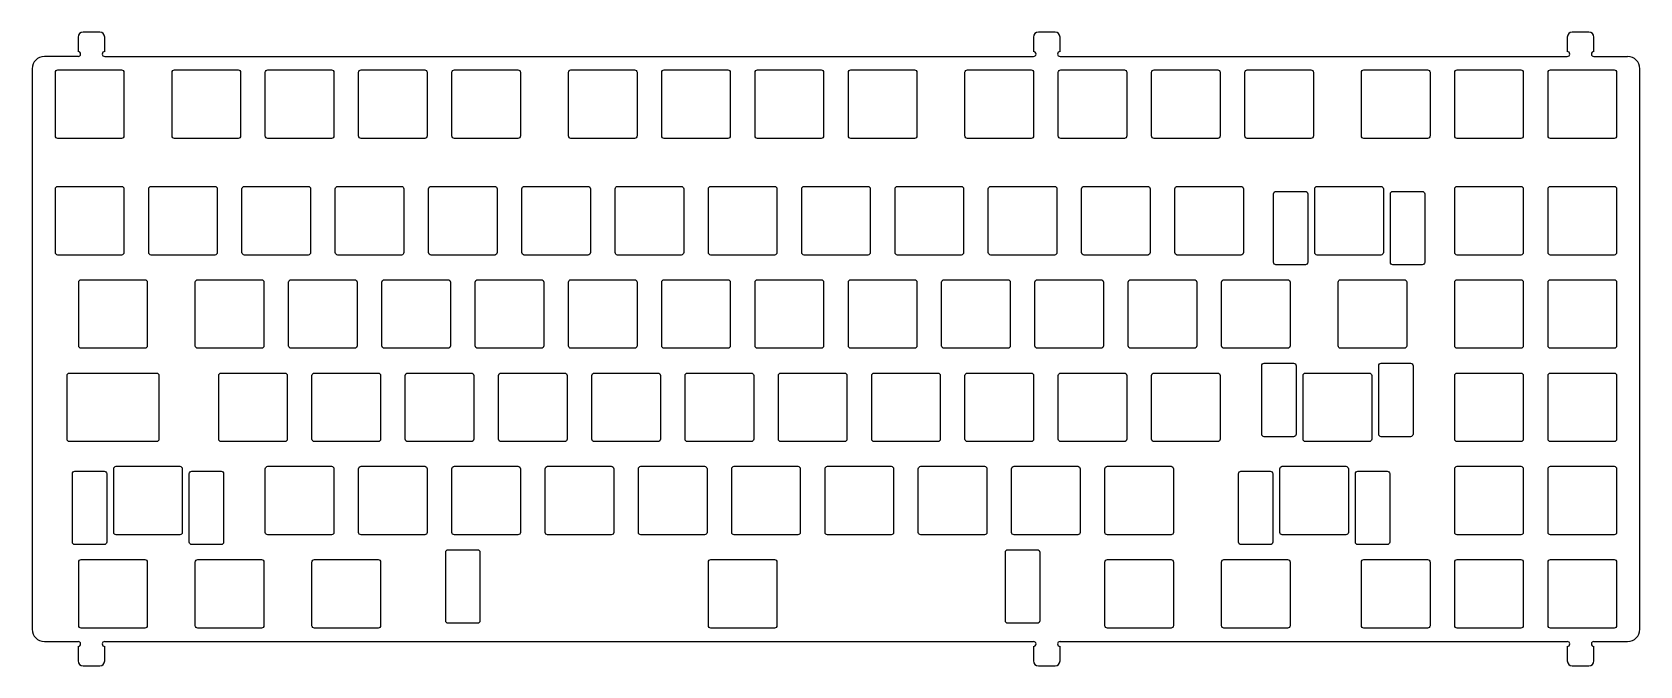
# Model space of a CAD drawing. Header units: millimetres. Extents: x 0 to 328, y -3 to 126.
import ezdxf

# ---------------------------------------------------------------- set-up
doc = ezdxf.new("R2010")
doc.units = ezdxf.units.MM
doc.header["$MEASUREMENT"] = 0

msp = doc.modelspace()

# ---------------------------------------------------------------- linework, layer by layer
for p, q in [((9.24, 125.06), (9.24, 122.09)), ((13.65, 126.06), (10.24, 126.06)), ((14.65, 122.09), (14.65, 125.06)), ((204.33, 125.06), (204.33, 122.09)), ((208.74, 126.06), (205.33, 126.06)), ((209.74, 122.09), (209.74, 125.06)), ((313.33, 125.06), (313.33, 122.09)), ((317.74, 126.06), (314.33, 126.06)), ((318.74, 122.09), (318.74, 125.06)), ((-0.16, 118.59), (-0.16, 4.12)), ((9.24, 121.09), (2.34, 121.09)), ((328.14, 4.12), (328.14, 118.59)), ((2.34, 1.62), (9.24, 1.62)), ((9.24, 0.62), (9.24, -2.35)), ((14.65, -2.35), (14.65, 0.62)), ((204.33, 0.62), (204.33, -2.35)), ((209.74, -2.35), (209.74, 0.62)), ((313.33, 0.62), (313.33, -2.35)), ((318.74, -2.35), (318.74, 0.62)), ((10.24, -3.35), (13.65, -3.35)), ((205.33, -3.35), (208.74, -3.35)), ((314.33, -3.35), (317.74, -3.35))]:
    msp.add_line(p, q)
at = {"linetype": 'Continuous'}
for p, q in [((14.65, 121.09), (204.33, 121.09)), ((209.74, 121.09), (313.33, 121.09)), ((318.74, 121.09), (325.64, 121.09)), ((14.65, 1.62), (204.33, 1.62)), ((209.74, 1.62), (313.33, 1.62)), ((318.74, 1.62), (325.64, 1.62))]:
    msp.add_line(p, q, dxfattribs=at)
for points in [[(5.09, 118.36), (18.09, 118.36, -0.414214), (18.59, 117.86), (18.59, 104.86, -0.414214), (18.09, 104.36), (5.09, 104.36, -0.414214), (4.59, 104.86), (4.59, 117.86, -0.414214)], [(28.9, 118.36), (41.9, 118.36, -0.414214), (42.4, 117.86), (42.4, 104.86, -0.414214), (41.9, 104.36), (28.9, 104.36, -0.414214), (28.4, 104.86), (28.4, 117.86, -0.414214)], [(47.95, 118.36), (60.95, 118.36, -0.414214), (61.45, 117.86), (61.45, 104.86, -0.414214), (60.95, 104.36), (47.95, 104.36, -0.414214), (47.45, 104.86), (47.45, 117.86, -0.414214)], [(67, 118.36), (80, 118.36, -0.414214), (80.5, 117.86), (80.5, 104.86, -0.414214), (80, 104.36), (67, 104.36, -0.414214), (66.5, 104.86), (66.5, 117.86, -0.414214)], [(86.05, 118.36), (99.05, 118.36, -0.414214), (99.55, 117.86), (99.55, 104.86, -0.414214), (99.05, 104.36), (86.05, 104.36, -0.414214), (85.55, 104.86), (85.55, 117.86, -0.414214)], [(109.86, 118.36), (122.86, 118.36, -0.414214), (123.36, 117.86), (123.36, 104.86, -0.414214), (122.86, 104.36), (109.86, 104.36, -0.414214), (109.36, 104.86), (109.36, 117.86, -0.414214)], [(128.91, 118.36), (141.91, 118.36, -0.414214), (142.41, 117.86), (142.41, 104.86, -0.414214), (141.91, 104.36), (128.91, 104.36, -0.414214), (128.41, 104.86), (128.41, 117.86, -0.414214)], [(147.96, 118.36), (160.96, 118.36, -0.414214), (161.46, 117.86), (161.46, 104.86, -0.414214), (160.96, 104.36), (147.96, 104.36, -0.414214), (147.46, 104.86), (147.46, 117.86, -0.414214)], [(167.01, 118.36), (180.01, 118.36, -0.414214), (180.51, 117.86), (180.51, 104.86, -0.414214), (180.01, 104.36), (167.01, 104.36, -0.414214), (166.51, 104.86), (166.51, 117.86, -0.414214)], [(190.83, 118.36), (203.83, 118.36, -0.414214), (204.33, 117.86), (204.33, 104.86, -0.414214), (203.83, 104.36), (190.83, 104.36, -0.414214), (190.33, 104.86), (190.33, 117.86, -0.414214)], [(209.88, 118.36), (222.88, 118.36, -0.414214), (223.38, 117.86), (223.38, 104.86, -0.414214), (222.88, 104.36), (209.88, 104.36, -0.414214), (209.38, 104.86), (209.38, 117.86, -0.414214)], [(228.93, 118.36), (241.93, 118.36, -0.414214), (242.43, 117.86), (242.43, 104.86, -0.414214), (241.93, 104.36), (228.93, 104.36, -0.414214), (228.43, 104.86), (228.43, 117.86, -0.414214)], [(247.98, 118.36), (260.98, 118.36, -0.414214), (261.48, 117.86), (261.48, 104.86, -0.414214), (260.98, 104.36), (247.98, 104.36, -0.414214), (247.48, 104.86), (247.48, 117.86, -0.414214)], [(271.79, 118.36), (284.79, 118.36, -0.414214), (285.29, 117.86), (285.29, 104.86, -0.414214), (284.79, 104.36), (271.79, 104.36, -0.414214), (271.29, 104.86), (271.29, 117.86, -0.414214)], [(290.84, 118.36), (303.84, 118.36, -0.414214), (304.34, 117.86), (304.34, 104.86, -0.414214), (303.84, 104.36), (290.84, 104.36, -0.414214), (290.34, 104.86), (290.34, 117.86, -0.414214)], [(309.89, 118.36), (322.89, 118.36, -0.414214), (323.39, 117.86), (323.39, 104.86, -0.414214), (322.89, 104.36), (309.89, 104.36, -0.414214), (309.39, 104.86), (309.39, 117.86, -0.414214)], [(5.09, 94.55), (18.09, 94.55, -0.414214), (18.59, 94.05), (18.59, 81.05, -0.414214), (18.09, 80.55), (5.09, 80.55, -0.414214), (4.59, 81.05), (4.59, 94.05, -0.414214)], [(24.14, 94.55), (37.14, 94.55, -0.414214), (37.64, 94.05), (37.64, 81.05, -0.414214), (37.14, 80.55), (24.14, 80.55, -0.414214), (23.64, 81.05), (23.64, 94.05, -0.414214)], [(43.19, 94.55), (56.19, 94.55, -0.414214), (56.69, 94.05), (56.69, 81.05, -0.414214), (56.19, 80.55), (43.19, 80.55, -0.414214), (42.69, 81.05), (42.69, 94.05, -0.414214)], [(62.24, 94.55), (75.24, 94.55, -0.414214), (75.74, 94.05), (75.74, 81.05, -0.414214), (75.24, 80.55), (62.24, 80.55, -0.414214), (61.74, 81.05), (61.74, 94.05, -0.414214)], [(81.29, 94.55), (94.29, 94.55, -0.414214), (94.79, 94.05), (94.79, 81.05, -0.414214), (94.29, 80.55), (81.29, 80.55, -0.414214), (80.79, 81.05), (80.79, 94.05, -0.414214)], [(100.34, 94.55), (113.34, 94.55, -0.414214), (113.84, 94.05), (113.84, 81.05, -0.414214), (113.34, 80.55), (100.34, 80.55, -0.414214), (99.84, 81.05), (99.84, 94.05, -0.414214)], [(119.39, 94.55), (132.39, 94.55, -0.414214), (132.89, 94.05), (132.89, 81.05, -0.414214), (132.39, 80.55), (119.39, 80.55, -0.414214), (118.89, 81.05), (118.89, 94.05, -0.414214)], [(138.44, 94.55), (151.44, 94.55, -0.414214), (151.94, 94.05), (151.94, 81.05, -0.414214), (151.44, 80.55), (138.44, 80.55, -0.414214), (137.94, 81.05), (137.94, 94.05, -0.414214)], [(157.49, 94.55), (170.49, 94.55, -0.414214), (170.99, 94.05), (170.99, 81.05, -0.414214), (170.49, 80.55), (157.49, 80.55, -0.414214), (156.99, 81.05), (156.99, 94.05, -0.414214)], [(176.54, 94.55), (189.54, 94.55, -0.414214), (190.04, 94.05), (190.04, 81.05, -0.414214), (189.54, 80.55), (176.54, 80.55, -0.414214), (176.04, 81.05), (176.04, 94.05, -0.414214)], [(195.59, 94.55), (208.59, 94.55, -0.414214), (209.09, 94.05), (209.09, 81.05, -0.414214), (208.59, 80.55), (195.59, 80.55, -0.414214), (195.09, 81.05), (195.09, 94.05, -0.414214)], [(214.64, 94.55), (227.64, 94.55, -0.414214), (228.14, 94.05), (228.14, 81.05, -0.414214), (227.64, 80.55), (214.64, 80.55, -0.414214), (214.14, 81.05), (214.14, 94.05, -0.414214)], [(233.69, 94.55), (246.69, 94.55, -0.414214), (247.19, 94.05), (247.19, 81.05, -0.414214), (246.69, 80.55), (233.69, 80.55, -0.414214), (233.19, 81.05), (233.19, 94.05, -0.414214)], [(253.83, 93.55), (259.83, 93.55, -0.414214), (260.33, 93.05), (260.33, 79.05, -0.414214), (259.83, 78.55), (253.83, 78.55, -0.414214), (253.33, 79.05), (253.33, 93.05, -0.414214)], [(262.26, 94.55), (275.26, 94.55, -0.414214), (275.76, 94.05), (275.76, 81.05, -0.414214), (275.26, 80.55), (262.26, 80.55, -0.414214), (261.76, 81.05), (261.76, 94.05, -0.414214)], [(277.7, 93.55), (283.7, 93.55, -0.414214), (284.2, 93.05), (284.2, 79.05, -0.414214), (283.7, 78.55), (277.7, 78.55, -0.414214), (277.2, 79.05), (277.2, 93.05, -0.414214)], [(290.84, 94.55), (303.84, 94.55, -0.414214), (304.34, 94.05), (304.34, 81.05, -0.414214), (303.84, 80.55), (290.84, 80.55, -0.414214), (290.34, 81.05), (290.34, 94.05, -0.414214)], [(309.89, 94.55), (322.89, 94.55, -0.414214), (323.39, 94.05), (323.39, 81.05, -0.414214), (322.89, 80.55), (309.89, 80.55, -0.414214), (309.39, 81.05), (309.39, 94.05, -0.414214)], [(9.85, 75.5), (22.85, 75.5, -0.414214), (23.35, 75), (23.35, 62, -0.414214), (22.85, 61.5), (9.85, 61.5, -0.414214), (9.35, 62), (9.35, 75, -0.414214)], [(33.66, 75.5), (46.66, 75.5, -0.414214), (47.16, 75), (47.16, 62, -0.414214), (46.66, 61.5), (33.66, 61.5, -0.414214), (33.16, 62), (33.16, 75, -0.414214)], [(52.71, 75.5), (65.71, 75.5, -0.414214), (66.21, 75), (66.21, 62, -0.414214), (65.71, 61.5), (52.71, 61.5, -0.414214), (52.21, 62), (52.21, 75, -0.414214)], [(71.76, 75.5), (84.76, 75.5, -0.414214), (85.26, 75), (85.26, 62, -0.414214), (84.76, 61.5), (71.76, 61.5, -0.414214), (71.26, 62), (71.26, 75, -0.414214)], [(90.81, 75.5), (103.81, 75.5, -0.414214), (104.31, 75), (104.31, 62, -0.414214), (103.81, 61.5), (90.81, 61.5, -0.414214), (90.31, 62), (90.31, 75, -0.414214)], [(109.86, 75.5), (122.86, 75.5, -0.414214), (123.36, 75), (123.36, 62, -0.414214), (122.86, 61.5), (109.86, 61.5, -0.414214), (109.36, 62), (109.36, 75, -0.414214)], [(128.91, 75.5), (141.91, 75.5, -0.414214), (142.41, 75), (142.41, 62, -0.414214), (141.91, 61.5), (128.91, 61.5, -0.414214), (128.41, 62), (128.41, 75, -0.414214)], [(147.96, 75.5), (160.96, 75.5, -0.414214), (161.46, 75), (161.46, 62, -0.414214), (160.96, 61.5), (147.96, 61.5, -0.414214), (147.46, 62), (147.46, 75, -0.414214)], [(167.01, 75.5), (180.01, 75.5, -0.414214), (180.51, 75), (180.51, 62, -0.414214), (180.01, 61.5), (167.01, 61.5, -0.414214), (166.51, 62), (166.51, 75, -0.414214)], [(186.06, 75.5), (199.06, 75.5, -0.414214), (199.56, 75), (199.56, 62, -0.414214), (199.06, 61.5), (186.06, 61.5, -0.414214), (185.56, 62), (185.56, 75, -0.414214)], [(205.11, 75.5), (218.11, 75.5, -0.414214), (218.61, 75), (218.61, 62, -0.414214), (218.11, 61.5), (205.11, 61.5, -0.414214), (204.61, 62), (204.61, 75, -0.414214)], [(224.16, 75.5), (237.16, 75.5, -0.414214), (237.66, 75), (237.66, 62, -0.414214), (237.16, 61.5), (224.16, 61.5, -0.414214), (223.66, 62), (223.66, 75, -0.414214)], [(243.21, 75.5), (256.21, 75.5, -0.414214), (256.71, 75), (256.71, 62, -0.414214), (256.21, 61.5), (243.21, 61.5, -0.414214), (242.71, 62), (242.71, 75, -0.414214)], [(267.03, 75.5), (280.03, 75.5, -0.414214), (280.53, 75), (280.53, 62, -0.414214), (280.03, 61.5), (267.03, 61.5, -0.414214), (266.53, 62), (266.53, 75, -0.414214)], [(290.84, 75.5), (303.84, 75.5, -0.414214), (304.34, 75), (304.34, 62, -0.414214), (303.84, 61.5), (290.84, 61.5, -0.414214), (290.34, 62), (290.34, 75, -0.414214)], [(309.89, 75.5), (322.89, 75.5, -0.414214), (323.39, 75), (323.39, 62, -0.414214), (322.89, 61.5), (309.89, 61.5, -0.414214), (309.39, 62), (309.39, 75, -0.414214)], [(7.47, 56.45), (25.23, 56.45, -0.414214), (25.73, 55.95), (25.73, 42.95, -0.414214), (25.23, 42.45), (7.47, 42.45, -0.414214), (6.97, 42.95), (6.97, 55.95, -0.414214)], [(38.43, 56.45), (51.43, 56.45, -0.414214), (51.93, 55.95), (51.93, 42.95, -0.414214), (51.43, 42.45), (38.43, 42.45, -0.414214), (37.93, 42.95), (37.93, 55.95, -0.414214)], [(57.48, 56.45), (70.48, 56.45, -0.414214), (70.98, 55.95), (70.98, 42.95, -0.414214), (70.48, 42.45), (57.48, 42.45, -0.414214), (56.98, 42.95), (56.98, 55.95, -0.414214)], [(76.53, 56.45), (89.53, 56.45, -0.414214), (90.03, 55.95), (90.03, 42.95, -0.414214), (89.53, 42.45), (76.53, 42.45, -0.414214), (76.03, 42.95), (76.03, 55.95, -0.414214)], [(95.58, 56.45), (108.58, 56.45, -0.414214), (109.08, 55.95), (109.08, 42.95, -0.414214), (108.58, 42.45), (95.58, 42.45, -0.414214), (95.08, 42.95), (95.08, 55.95, -0.414214)], [(114.63, 56.45), (127.63, 56.45, -0.414214), (128.13, 55.95), (128.13, 42.95, -0.414214), (127.63, 42.45), (114.63, 42.45, -0.414214), (114.13, 42.95), (114.13, 55.95, -0.414214)], [(133.68, 56.45), (146.68, 56.45, -0.414214), (147.18, 55.95), (147.18, 42.95, -0.414214), (146.68, 42.45), (133.68, 42.45, -0.414214), (133.18, 42.95), (133.18, 55.95, -0.414214)], [(152.73, 56.45), (165.73, 56.45, -0.414214), (166.23, 55.95), (166.23, 42.95, -0.414214), (165.73, 42.45), (152.73, 42.45, -0.414214), (152.23, 42.95), (152.23, 55.95, -0.414214)], [(171.78, 56.45), (184.78, 56.45, -0.414214), (185.28, 55.95), (185.28, 42.95, -0.414214), (184.78, 42.45), (171.78, 42.45, -0.414214), (171.28, 42.95), (171.28, 55.95, -0.414214)], [(190.83, 56.45), (203.83, 56.45, -0.414214), (204.33, 55.95), (204.33, 42.95, -0.414214), (203.83, 42.45), (190.83, 42.45, -0.414214), (190.33, 42.95), (190.33, 55.95, -0.414214)], [(209.88, 56.45), (222.88, 56.45, -0.414214), (223.38, 55.95), (223.38, 42.95, -0.414214), (222.88, 42.45), (209.88, 42.45, -0.414214), (209.38, 42.95), (209.38, 55.95, -0.414214)], [(228.93, 56.45), (241.93, 56.45, -0.414214), (242.43, 55.95), (242.43, 42.95, -0.414214), (241.93, 42.45), (228.93, 42.45, -0.414214), (228.43, 42.95), (228.43, 55.95, -0.414214)], [(257.44, 43.45), (251.44, 43.45, -0.414214), (250.94, 43.95), (250.94, 57.95, -0.414214), (251.44, 58.45), (257.44, 58.45, -0.414214), (257.94, 57.95), (257.94, 43.95, -0.414214)], [(259.88, 56.45), (272.88, 56.45, -0.414214), (273.38, 55.95), (273.38, 42.95, -0.414214), (272.88, 42.45), (259.88, 42.45, -0.414214), (259.38, 42.95), (259.38, 55.95, -0.414214)], [(281.32, 43.45), (275.32, 43.45, -0.414214), (274.82, 43.95), (274.82, 57.95, -0.414214), (275.32, 58.45), (281.32, 58.45, -0.414214), (281.82, 57.95), (281.82, 43.95, -0.414214)], [(290.84, 56.45), (303.84, 56.45, -0.414214), (304.34, 55.95), (304.34, 42.95, -0.414214), (303.84, 42.45), (290.84, 42.45, -0.414214), (290.34, 42.95), (290.34, 55.95, -0.414214)], [(309.89, 56.45), (322.89, 56.45, -0.414214), (323.39, 55.95), (323.39, 42.95, -0.414214), (322.89, 42.45), (309.89, 42.45, -0.414214), (309.39, 42.95), (309.39, 55.95, -0.414214)], [(8.56, 36.4), (14.56, 36.4, -0.414214), (15.06, 35.9), (15.06, 21.9, -0.414214), (14.56, 21.4), (8.56, 21.4, -0.414214), (8.06, 21.9), (8.06, 35.9, -0.414214)], [(17, 37.4), (30, 37.4, -0.414214), (30.5, 36.9), (30.5, 23.9, -0.414214), (30, 23.4), (17, 23.4, -0.414214), (16.5, 23.9), (16.5, 36.9, -0.414214)], [(32.43, 36.4), (38.43, 36.4, -0.414214), (38.93, 35.9), (38.93, 21.9, -0.414214), (38.43, 21.4), (32.43, 21.4, -0.414214), (31.93, 21.9), (31.93, 35.9, -0.414214)], [(47.95, 37.4), (60.95, 37.4, -0.414214), (61.45, 36.9), (61.45, 23.9, -0.414214), (60.95, 23.4), (47.95, 23.4, -0.414214), (47.45, 23.9), (47.45, 36.9, -0.414214)], [(67, 37.4), (80, 37.4, -0.414214), (80.5, 36.9), (80.5, 23.9, -0.414214), (80, 23.4), (67, 23.4, -0.414214), (66.5, 23.9), (66.5, 36.9, -0.414214)], [(86.05, 37.4), (99.05, 37.4, -0.414214), (99.55, 36.9), (99.55, 23.9, -0.414214), (99.05, 23.4), (86.05, 23.4, -0.414214), (85.55, 23.9), (85.55, 36.9, -0.414214)], [(105.1, 37.4), (118.1, 37.4, -0.414214), (118.6, 36.9), (118.6, 23.9, -0.414214), (118.1, 23.4), (105.1, 23.4, -0.414214), (104.6, 23.9), (104.6, 36.9, -0.414214)], [(124.15, 37.4), (137.15, 37.4, -0.414214), (137.65, 36.9), (137.65, 23.9, -0.414214), (137.15, 23.4), (124.15, 23.4, -0.414214), (123.65, 23.9), (123.65, 36.9, -0.414214)], [(143.2, 37.4), (156.2, 37.4, -0.414214), (156.7, 36.9), (156.7, 23.9, -0.414214), (156.2, 23.4), (143.2, 23.4, -0.414214), (142.7, 23.9), (142.7, 36.9, -0.414214)], [(162.25, 37.4), (175.25, 37.4, -0.414214), (175.75, 36.9), (175.75, 23.9, -0.414214), (175.25, 23.4), (162.25, 23.4, -0.414214), (161.75, 23.9), (161.75, 36.9, -0.414214)], [(181.3, 37.4), (194.3, 37.4, -0.414214), (194.8, 36.9), (194.8, 23.9, -0.414214), (194.3, 23.4), (181.3, 23.4, -0.414214), (180.8, 23.9), (180.8, 36.9, -0.414214)], [(200.35, 37.4), (213.35, 37.4, -0.414214), (213.85, 36.9), (213.85, 23.9, -0.414214), (213.35, 23.4), (200.35, 23.4, -0.414214), (199.85, 23.9), (199.85, 36.9, -0.414214)], [(219.4, 37.4), (232.4, 37.4, -0.414214), (232.9, 36.9), (232.9, 23.9, -0.414214), (232.4, 23.4), (219.4, 23.4, -0.414214), (218.9, 23.9), (218.9, 36.9, -0.414214)], [(246.68, 36.4), (252.68, 36.4, -0.414214), (253.18, 35.9), (253.18, 21.9, -0.414214), (252.68, 21.4), (246.68, 21.4, -0.414214), (246.18, 21.9), (246.18, 35.9, -0.414214)], [(255.12, 37.4), (268.12, 37.4, -0.414214), (268.62, 36.9), (268.62, 23.9, -0.414214), (268.12, 23.4), (255.12, 23.4, -0.414214), (254.62, 23.9), (254.62, 36.9, -0.414214)], [(270.56, 36.4), (276.56, 36.4, -0.414214), (277.06, 35.9), (277.06, 21.9, -0.414214), (276.56, 21.4), (270.56, 21.4, -0.414214), (270.06, 21.9), (270.06, 35.9, -0.414214)], [(290.84, 37.4), (303.84, 37.4, -0.414214), (304.34, 36.9), (304.34, 23.9, -0.414214), (303.84, 23.4), (290.84, 23.4, -0.414214), (290.34, 23.9), (290.34, 36.9, -0.414214)], [(309.89, 37.4), (322.89, 37.4, -0.414214), (323.39, 36.9), (323.39, 23.9, -0.414214), (322.89, 23.4), (309.89, 23.4, -0.414214), (309.39, 23.9), (309.39, 36.9, -0.414214)], [(90.79, 5.35), (84.79, 5.35, -0.414214), (84.29, 5.85), (84.29, 19.85, -0.414214), (84.79, 20.35), (90.79, 20.35, -0.414214), (91.29, 19.85), (91.29, 5.85, -0.414214)], [(205.09, 5.35), (199.09, 5.35, -0.414214), (198.59, 5.85), (198.59, 19.85, -0.414214), (199.09, 20.35), (205.09, 20.35, -0.414214), (205.59, 19.85), (205.59, 5.85, -0.414214)], [(9.85, 18.35), (22.85, 18.35, -0.414214), (23.35, 17.85), (23.35, 4.85, -0.414214), (22.85, 4.35), (9.85, 4.35, -0.414214), (9.35, 4.85), (9.35, 17.85, -0.414214)], [(33.66, 18.35), (46.66, 18.35, -0.414214), (47.16, 17.85), (47.16, 4.85, -0.414214), (46.66, 4.35), (33.66, 4.35, -0.414214), (33.16, 4.85), (33.16, 17.85, -0.414214)], [(57.48, 18.35), (70.48, 18.35, -0.414214), (70.98, 17.85), (70.98, 4.85, -0.414214), (70.48, 4.35), (57.48, 4.35, -0.414214), (56.98, 4.85), (56.98, 17.85, -0.414214)], [(138.44, 18.35), (151.44, 18.35, -0.414214), (151.94, 17.85), (151.94, 4.85, -0.414214), (151.44, 4.35), (138.44, 4.35, -0.414214), (137.94, 4.85), (137.94, 17.85, -0.414214)], [(219.4, 18.35), (232.4, 18.35, -0.414214), (232.9, 17.85), (232.9, 4.85, -0.414214), (232.4, 4.35), (219.4, 4.35, -0.414214), (218.9, 4.85), (218.9, 17.85, -0.414214)], [(243.21, 18.35), (256.21, 18.35, -0.414214), (256.71, 17.85), (256.71, 4.85, -0.414214), (256.21, 4.35), (243.21, 4.35, -0.414214), (242.71, 4.85), (242.71, 17.85, -0.414214)], [(271.79, 18.35), (284.79, 18.35, -0.414214), (285.29, 17.85), (285.29, 4.85, -0.414214), (284.79, 4.35), (271.79, 4.35, -0.414214), (271.29, 4.85), (271.29, 17.85, -0.414214)], [(290.84, 18.35), (303.84, 18.35, -0.414214), (304.34, 17.85), (304.34, 4.85, -0.414214), (303.84, 4.35), (290.84, 4.35, -0.414214), (290.34, 4.85), (290.34, 17.85, -0.414214)], [(309.89, 18.35), (322.89, 18.35, -0.414214), (323.39, 17.85), (323.39, 4.85, -0.414214), (322.89, 4.35), (309.89, 4.35, -0.414214), (309.39, 4.85), (309.39, 17.85, -0.414214)]]:
    msp.add_lwpolyline(points, format="xyb", close=True)
msp.add_lwpolyline([(257.44, 58.45), (257.44, 58.45)], close=True)
for centre, radius, start, end in [((10.24, 125.06), 1, 90, 180), ((13.65, 125.06), 1, 0, 90), ((205.33, 125.06), 1, 90, 180), ((208.74, 125.06), 1, 0, 90), ((314.33, 125.06), 1, 90, 180), ((317.74, 125.06), 1, 0, 90), ((9.24, 121.59), 0.5, 270, 90), ((14.65, 121.59), 0.5, 90, 270), ((204.33, 121.59), 0.5, 270, 90), ((209.74, 121.59), 0.5, 90, 270), ((313.33, 121.59), 0.5, 270, 90), ((318.74, 121.59), 0.5, 90, 270), ((2.34, 118.59), 2.5, 90, 180), ((325.64, 118.59), 2.5, 0, 90), ((2.34, 4.12), 2.5, 180, 270), ((325.64, 4.12), 2.5, 270, 0), ((9.24, 1.12), 0.5, 270, 90), ((14.65, 1.12), 0.5, 90, 270), ((204.33, 1.12), 0.5, 270, 90), ((209.74, 1.12), 0.5, 90, 270), ((313.33, 1.12), 0.5, 270, 90), ((318.74, 1.12), 0.5, 90, 270), ((10.24, -2.35), 1, 180, 270), ((13.65, -2.35), 1, 270, 0), ((205.33, -2.35), 1, 180, 270), ((208.74, -2.35), 1, 270, 360), ((314.33, -2.35), 1, 180, 270), ((317.74, -2.35), 1, 270, 360)]:
    msp.add_arc(centre, radius, start, end)

doc.saveas('drawing.dxf')
